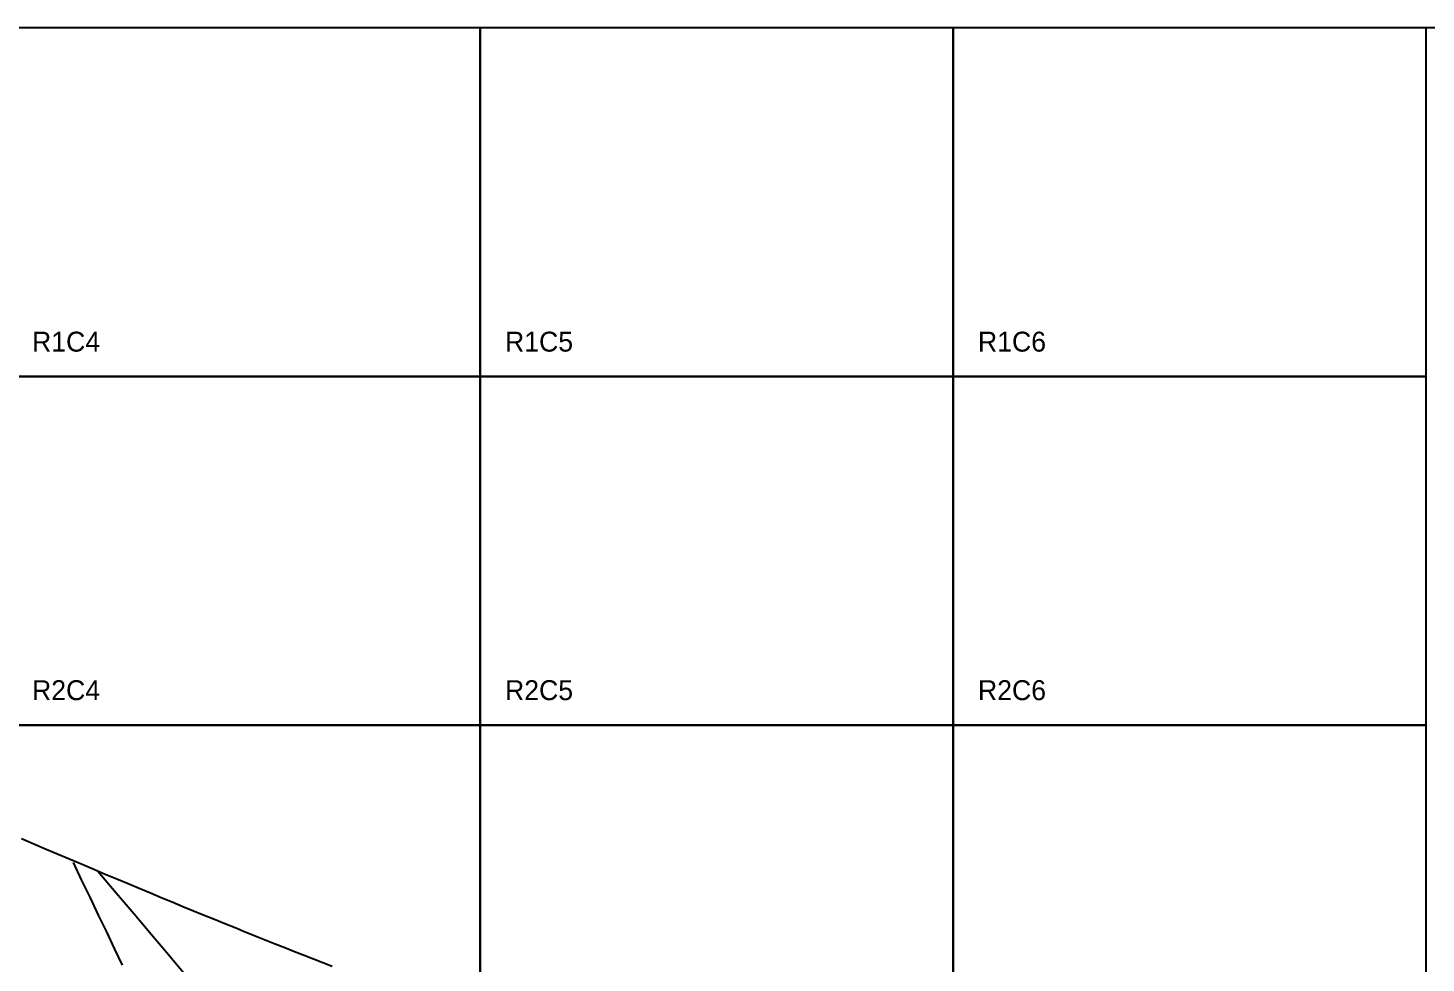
# Model space of a CAD drawing. Header units: millimetres. Extents: x -5707 to 5707, y -4531 to 2800.
# Drawn here: x -2808 to 0, y 922 to 2800 of the extents above; entities that cross this region are included whole.
import ezdxf

# ---------------------------------------------------------------- set-up
doc = ezdxf.new("R2010")
doc.units = ezdxf.units.MM
for name, color, linetype in [('DECL', 30, 'Continuous'), ('HOUR', 7, 'Continuous'), ('OUTLINE', 7, 'Continuous'), ('SET', 2, 'Continuous'), ('SLABS', 9, 'Continuous')]:
    doc.layers.add(name, color=color, linetype=linetype)

msp = doc.modelspace()

# ---------------------------------------------------------------- linework, layer by layer
at = {"layer": 'DECL'}
msp.add_lwpolyline([(-2821.1, 1172), (-2796.3, 1161.4), (-2771.7, 1150.9), (-2747.4, 1140.6), (-2723.4, 1130.4), (-2699.6, 1120.3), (-2676.1, 1110.4), (-2652.9, 1100.6), (-2629.9, 1091), (-2607.1, 1081.5), (-2584.6, 1072.1), (-2562.3, 1062.9), (-2540.3, 1053.7), (-2518.5, 1044.7), (-2496.9, 1035.8), (-2475.5, 1027.1), (-2454.3, 1018.4), (-2433.4, 1009.9), (-2412.6, 1001.4), (-2392.1, 993.1), (-2371.7, 984.9), (-2351.6, 976.8), (-2331.6, 968.8), (-2311.8, 960.9), (-2292.2, 953.1), (-2272.8, 945.4), (-2253.6, 937.8), (-2234.6, 930.3), (-2215.7, 922.9), (-2197, 915.6)], dxfattribs=at)
at = {"layer": 'HOUR'}
msp.add_lwpolyline([(-2717.4, 1123.6), (-2700.3, 1087.9), (-2683.5, 1052.8), (-2667, 1018.3), (-2650.7, 984.4), (-2634.7, 950.9), (-2618.9, 918)], dxfattribs=at)
at = {"layer": 'OUTLINE'}
msp.add_lwpolyline([(-5700, -2800), (5700, -2800), (5700, 2800), (-5700, 2800)], close=True, dxfattribs=at)
at = {"layer": 'SET'}
msp.add_lwpolyline([(-2667.5, 1106.8), (-2630.9, 1063.3), (-2595.1, 1020.8), (-2560.2, 979.5), (-2526.2, 939.1), (-2493, 899.7)], dxfattribs=at)
at = {"layer": 'SLABS'}
for points in [[(-2850, 2100), (-1900, 2100), (-1900, 2800), (-2850, 2800)], [(-1900, 2100), (-950, 2100), (-950, 2800), (-1900, 2800)], [(-950, 2100), (0, 2100), (0, 2800), (-950, 2800)], [(-2850, 1400), (-1900, 1400), (-1900, 2100), (-2850, 2100)], [(-1900, 1400), (-950, 1400), (-950, 2100), (-1900, 2100)], [(-950, 1400), (0, 1400), (0, 2100), (-950, 2100)], [(-2850, 700), (-1900, 700), (-1900, 1400), (-2850, 1400)], [(-1900, 700), (-950, 700), (-950, 1400), (-1900, 1400)], [(-950, 700), (0, 700), (0, 1400), (-950, 1400)]]:
    msp.add_lwpolyline(points, close=True, dxfattribs=at)

# ---------------------------------------------------------------- texts
for s, p in [('R1C4', (-2800, 2150)), ('R1C5', (-1850, 2150)), ('R1C6', (-900, 2150)), ('R2C4', (-2800, 1450)), ('R2C5', (-1850, 1450)), ('R2C6', (-900, 1450))]:
    msp.add_text(s, height=40, dxfattribs=at).set_placement(p)

doc.saveas('drawing.dxf')
